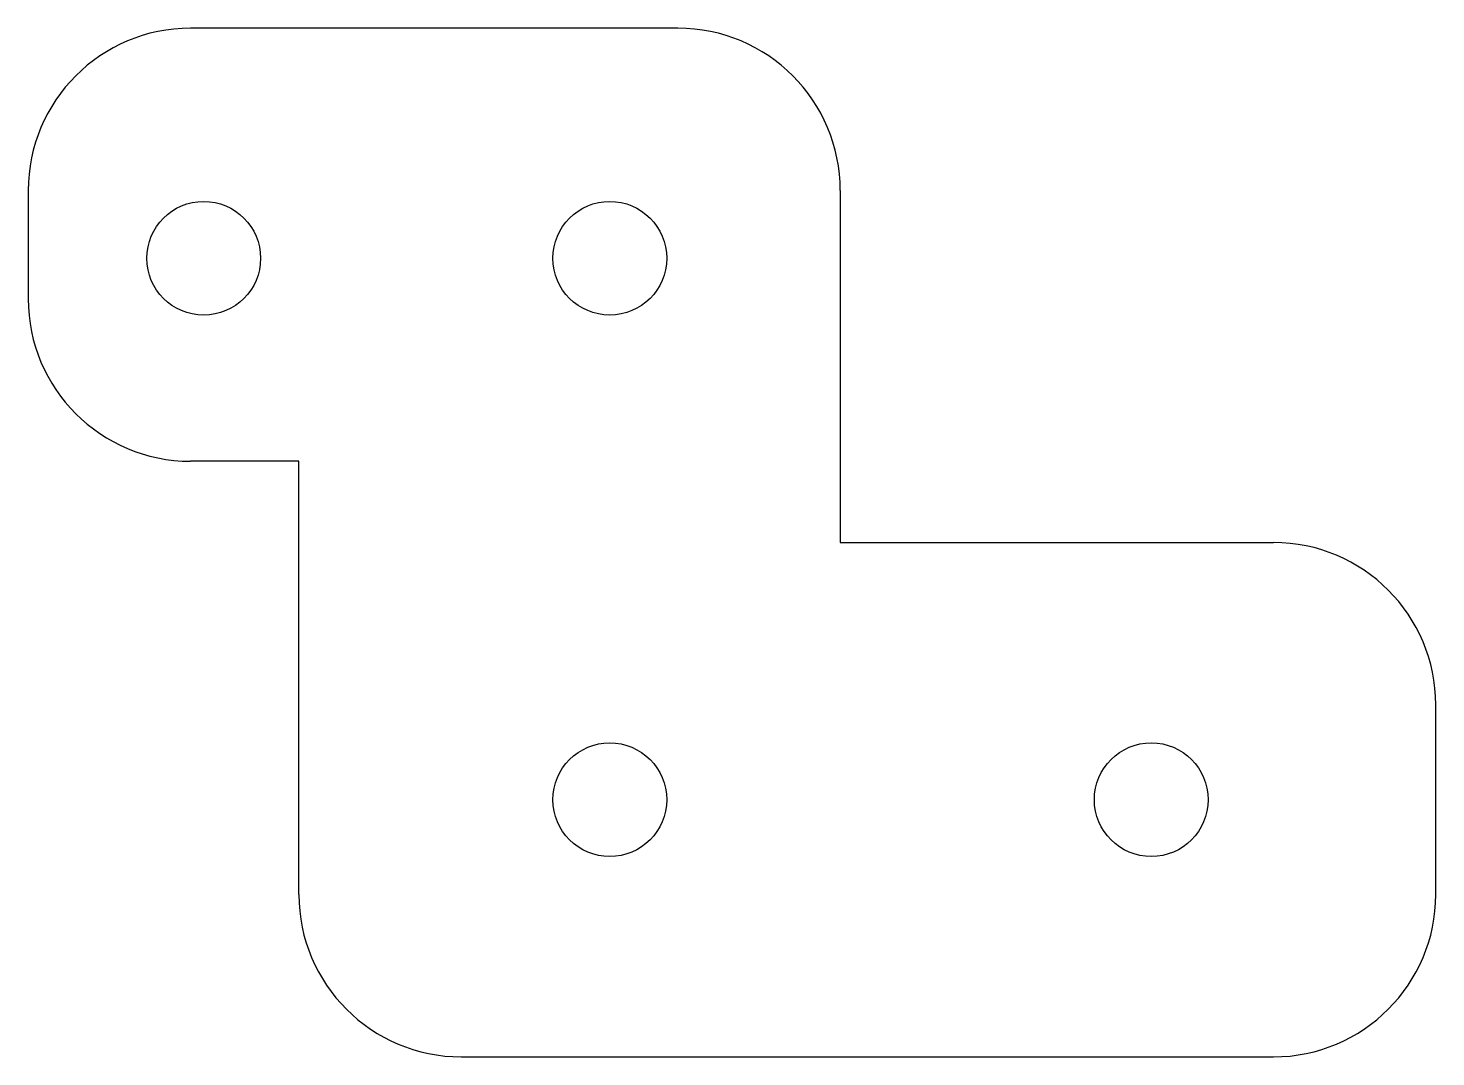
# Model space of a CAD drawing. Header units: inches. Extents: x -18.1 to 2.4, y 0 to 15.
import ezdxf

# ---------------------------------------------------------------- set-up
doc = ezdxf.new("R2010")
doc.units = ezdxf.units.IN
doc.header["$MEASUREMENT"] = 0

msp = doc.modelspace()

# ---------------------------------------------------------------- linework, layer by layer
at = {"color": 7, "linetype": 'Continuous', "lineweight": 25}
for p, q in [((-8.661, 14.961), (-15.748, 14.961)), ((-18.11, 12.598), (-18.11, 11.024)), ((-6.299, 12.598), (-6.299, 7.48)), ((-14.173, 8.661), (-15.748, 8.661)), ((-14.173, 2.362), (-14.173, 8.661)), ((-6.299, 7.48), (0, 7.48)), ((2.362, 2.362), (2.362, 5.118)), ((-11.811, 0), (0, 0))]:
    msp.add_line(p, q, dxfattribs=at)
for centre in [(-15.557, 11.614), (-9.651, 11.614), (-9.651, 3.74), (-1.777, 3.74)]:
    msp.add_circle(centre, 0.827, dxfattribs=at)
for centre, start, end in [((-15.748, 12.598), 90, 180), ((-8.661, 12.598), 0, 90), ((-15.748, 11.024), 180, 270), ((0, 5.118), 0, 90), ((-11.811, 2.362), 180, 270), ((0, 2.362), 270, 0)]:
    msp.add_arc(centre, 2.362, start, end, dxfattribs=at)

doc.saveas('drawing.dxf')
